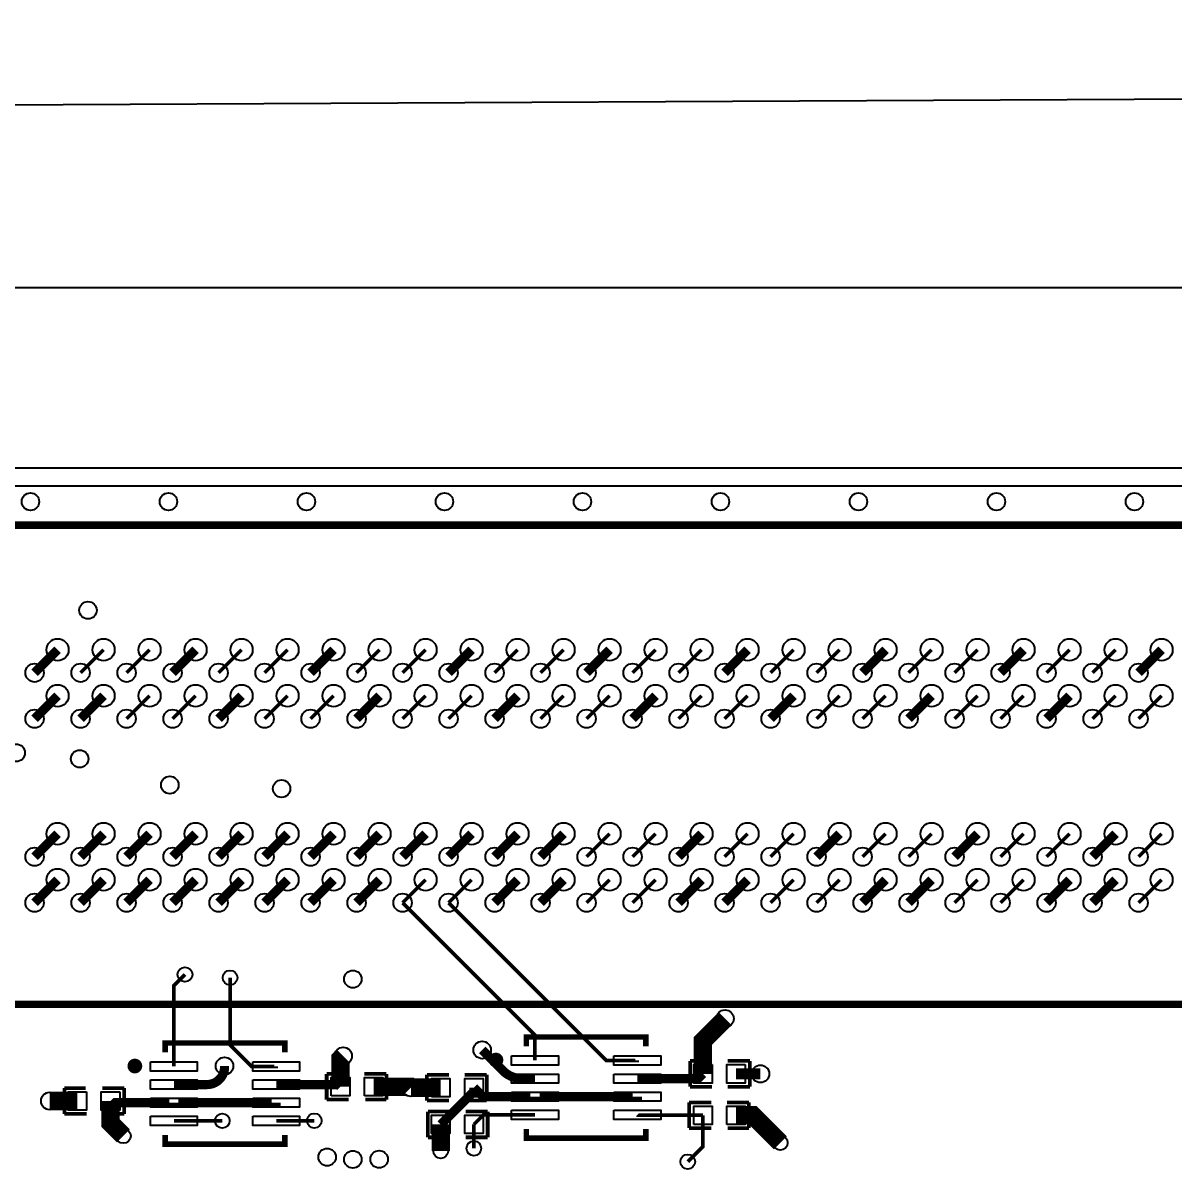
# Model space of a CAD drawing. Extents: x -17 to 168, y 0 to 127.
# Drawn here: x 23.24 to 55.02, y 95.61 to 127.28 of the extents above; entities that cross this region are included whole.
import ezdxf

# ---------------------------------------------------------------- set-up
doc = ezdxf.new("R2010")
doc.units = 0
doc.header["$MEASUREMENT"] = 0
doc.layers.get('Defpoints').update_dxf_attribs({"linetype": 'CONTINUOUS'})
for name, color, linetype in [('BG_OUTLINE', 130, 'CONTINUOUS'), ('ET_TOP', 123, 'CONTINUOUS'), ('PG_SILKSCREEN_TOP', 123, 'CONTINUOUS'), ('PIN_TOP', 4, 'CONTINUOUS'), ('RKI_ALL', 140, 'CONTINUOUS'), ('VC_TOP', 131, 'CONTINUOUS')]:
    doc.layers.add(name, color=color, linetype=linetype)
doc.dimstyles.get("Standard").update_dxf_attribs({"dimtxt": 0.18, "dimasz": 0.18, "dimexe": 0.18, "dimexo": 0.0625, "dimgap": 0.09, "dimtad": 0, "dimtih": 1, "dimtoh": 1, "dimdec": 4, "dimzin": 0, "dimdsep": 46, "dimtxsty": 'STANDARD', "dimcen": 0.09, "dimadec": 0, "dimazin": 0, "dimtfac": 1, "dimtdec": 4, "dimtofl": 0, "dimtmove": 0, "dimatfit": 3, "dimfxl": 1, "dimtolj": 1, "dimtzin": 0, "dimarcsym": 0})

# ---------------------------------------------------------------- blocks, each defined once
blk = doc.blocks.new('*D9')
at = {"layer": 'Defpoints', "color": 0, "linetype": 'Continuous', "transparency": 16777216}
for p in [(160.909, 119.971), (4.064, 110.936), (160.909, 110.936)]:
    blk.add_point(p, dxfattribs=at)
at = {"layer": 'VC_TOP', "color": 0, "linetype": 'Continuous', "lineweight": -2, "transparency": 16777216}
for p, q in [((4.064, 110.998), (4.064, 120.151)), ((160.909, 110.998), (160.909, 120.151)), ((7.064, 119.971), (72.396, 119.971)), ((157.909, 119.971), (92.576, 119.971))]:
    blk.add_line(p, q, dxfattribs=at)
at = {"layer": 'VC_TOP', "color": 0, "linetype": 'Continuous', "transparency": 16777216}
for points in [[(7.064, 120.471), (7.064, 119.471), (4.064, 119.971)], [(157.909, 120.471), (157.909, 119.471), (160.909, 119.971)]]:
    blk.add_solid(points, dxfattribs=at)
at = {"layer": 'VC_TOP', "color": 0, "linetype": 'Continuous', "transparency": 16777216, "insert": (82.486, 119.971), "char_height": 3, "attachment_point": 5}
blk.add_mtext('\\A1;156.85mm', dxfattribs=at)
blk = doc.blocks.new('*D10')
at = {"layer": 'Defpoints', "color": 0, "linetype": 'Continuous', "transparency": 16777216}
for p in [(164.94, 125.71), (165, 113.44), (0, 112.639)]:
    blk.add_point(p, dxfattribs=at)
at = {"layer": 'VC_TOP', "color": 0, "linetype": 'Continuous', "lineweight": -2, "transparency": 16777216}
for p, q in [((164.999, 113.503), (164.939, 125.89)), ((161.94, 125.695), (92.03, 125.356)), ((2.94, 124.924), (72.85, 125.263)), ((0, 112.702), (-0.06, 125.089))]:
    blk.add_line(p, q, dxfattribs=at)
at = {"layer": 'VC_TOP', "color": 0, "linetype": 'Continuous', "transparency": 16777216}
for points in [[(161.938, 126.195), (161.943, 125.195), (164.94, 125.71)], [(2.938, 125.424), (2.943, 124.424), (-0.06, 124.909)]]:
    blk.add_solid(points, dxfattribs=at)
at = {"layer": 'VC_TOP', "color": 0, "linetype": 'Continuous', "transparency": 16777216, "insert": (82.44, 125.31), "char_height": 3, "attachment_point": 5}
blk.add_mtext('\\A1;165.00mm', dxfattribs=at)

msp = doc.modelspace()

# ---------------------------------------------------------------- linework, layer by layer
at = {"layer": 'BG_OUTLINE'}
msp.add_lwpolyline([(2.029968, 114.999795), (163.344352, 114.999795)], dxfattribs=at)
at = {"layer": 'ET_TOP'}
for points, const_width in [([(24.1935, 109.970595), (23.5585, 109.335595)], 0.254), ([(25.4635, 109.970595), (24.8285, 109.335595)], 0.1016), ([(26.7335, 109.970595), (26.0985, 109.335595)], 0.1016), ([(28.0035, 109.970595), (27.3685, 109.335595)], 0.254), ([(29.2735, 109.970595), (28.6385, 109.335595)], 0.1016), ([(30.5435, 109.970595), (29.9085, 109.335595)], 0.1016), ([(31.8135, 109.970595), (31.1785, 109.335595)], 0.254), ([(33.0835, 109.970595), (32.4485, 109.335595)], 0.1016), ([(34.3535, 109.970595), (33.7185, 109.335595)], 0.1016), ([(35.6235, 109.970595), (34.9885, 109.335595)], 0.254), ([(36.8935, 109.970595), (36.2585, 109.335595)], 0.1016), ([(38.1635, 109.970595), (37.5285, 109.335595)], 0.1016), ([(39.4335, 109.970595), (38.7985, 109.335595)], 0.254), ([(40.7035, 109.970595), (40.0685, 109.335595)], 0.1016), ([(41.9735, 109.970595), (41.3385, 109.335595)], 0.1016), ([(43.2435, 109.970595), (42.6085, 109.335595)], 0.254), ([(44.5135, 109.970595), (43.8785, 109.335595)], 0.1016), ([(45.7835, 109.970595), (45.1485, 109.335595)], 0.1016), ([(47.0535, 109.970595), (46.4185, 109.335595)], 0.254), ([(48.3235, 109.970595), (47.6885, 109.335595)], 0.1016), ([(49.5935, 109.970595), (48.9585, 109.335595)], 0.1016), ([(50.8635, 109.970595), (50.2285, 109.335595)], 0.254), ([(52.1335, 109.970595), (51.4985, 109.335595)], 0.1016), ([(53.4035, 109.970595), (52.7685, 109.335595)], 0.1016), ([(54.6735, 109.970595), (54.0385, 109.335595)], 0.254), ([(24.1935, 108.700595), (23.5585, 108.065595)], 0.254), ([(25.4635, 108.700595), (24.8285, 108.065595)], 0.254), ([(26.7335, 108.700595), (26.0985, 108.065595)], 0.1016), ([(28.0035, 108.700595), (27.3685, 108.065595)], 0.1016), ([(29.2735, 108.700595), (28.6385, 108.065595)], 0.254), ([(30.5435, 108.700595), (29.9085, 108.065595)], 0.1016), ([(31.8135, 108.700595), (31.1785, 108.065595)], 0.1016), ([(33.0835, 108.700595), (32.4485, 108.065595)], 0.254), ([(34.3535, 108.700595), (33.7185, 108.065595)], 0.1016), ([(35.6235, 108.700595), (34.9885, 108.065595)], 0.1016), ([(36.8935, 108.700595), (36.2585, 108.065595)], 0.254), ([(38.1635, 108.700595), (37.5285, 108.065595)], 0.1016), ([(39.4335, 108.700595), (38.7985, 108.065595)], 0.1016), ([(40.7035, 108.700595), (40.0685, 108.065595)], 0.254), ([(41.9735, 108.700595), (41.3385, 108.065595)], 0.1016), ([(43.2435, 108.700595), (42.6085, 108.065595)], 0.1016), ([(44.5135, 108.700595), (43.8785, 108.065595)], 0.254), ([(45.7835, 108.700595), (45.1485, 108.065595)], 0.1016), ([(47.0535, 108.700595), (46.4185, 108.065595)], 0.1016), ([(48.3235, 108.700595), (47.6885, 108.065595)], 0.254), ([(49.5935, 108.700595), (48.9585, 108.065595)], 0.1016), ([(50.8635, 108.700595), (50.2285, 108.065595)], 0.1016), ([(52.1335, 108.700595), (51.4985, 108.065595)], 0.254), ([(53.4035, 108.700595), (52.7685, 108.065595)], 0.1016), ([(54.6735, 108.700595), (54.0385, 108.065595)], 0.1016), ([(24.1935, 104.890595), (23.5585, 104.255595)], 0.254), ([(25.4635, 104.890595), (24.8285, 104.255595)], 0.254), ([(26.7335, 104.890595), (26.0985, 104.255595)], 0.254), ([(28.0035, 104.890595), (27.3685, 104.255595)], 0.254), ([(29.2735, 104.890595), (28.6385, 104.255595)], 0.254), ([(30.5435, 104.890595), (29.9085, 104.255595)], 0.254), ([(31.8135, 104.890595), (31.1785, 104.255595)], 0.254), ([(33.0835, 104.890595), (32.4485, 104.255595)], 0.254), ([(34.3535, 104.890595), (33.7185, 104.255595)], 0.254), ([(35.6235, 104.890595), (34.9885, 104.255595)], 0.254), ([(36.8935, 104.890595), (36.2585, 104.255595)], 0.254), ([(38.1635, 104.890595), (37.5285, 104.255595)], 0.254), ([(39.4335, 104.890595), (38.7985, 104.255595)], 0.1016), ([(40.7035, 104.890595), (40.0685, 104.255595)], 0.1016), ([(41.9735, 104.890595), (41.3385, 104.255595)], 0.254), ([(43.2435, 104.890595), (42.6085, 104.255595)], 0.1016), ([(44.5135, 104.890595), (43.8785, 104.255595)], 0.1016), ([(45.7835, 104.890595), (45.1485, 104.255595)], 0.254), ([(47.0535, 104.890595), (46.4185, 104.255595)], 0.1016), ([(48.3235, 104.890595), (47.6885, 104.255595)], 0.1016), ([(49.5935, 104.890595), (48.9585, 104.255595)], 0.254), ([(50.8635, 104.890595), (50.2285, 104.255595)], 0.1016), ([(52.1335, 104.890595), (51.4985, 104.255595)], 0.1016), ([(53.4035, 104.890595), (52.7685, 104.255595)], 0.254), ([(54.6735, 104.890595), (54.0385, 104.255595)], 0.1016), ([(24.1935, 103.620595), (23.5585, 102.985595)], 0.254), ([(25.4635, 103.620595), (24.8285, 102.985595)], 0.254), ([(26.7335, 103.620595), (26.0985, 102.985595)], 0.254), ([(28.0035, 103.620595), (27.3685, 102.985595)], 0.254), ([(29.2735, 103.620595), (28.6385, 102.985595)], 0.254), ([(30.5435, 103.620595), (29.9085, 102.985595)], 0.254), ([(31.8135, 103.620595), (31.1785, 102.985595)], 0.254), ([(33.0835, 103.620595), (32.4485, 102.985595)], 0.254), ([(34.3535, 103.620595), (33.7185, 102.985595)], 0.1016), ([(35.6235, 103.620595), (34.9885, 102.985595)], 0.1016), ([(36.8935, 103.620595), (36.2585, 102.985595)], 0.254), ([(38.1635, 103.620595), (37.5285, 102.985595)], 0.254), ([(39.4335, 103.620595), (38.7985, 102.985595)], 0.1016), ([(40.7035, 103.620595), (40.0685, 102.985595)], 0.1016), ([(41.9735, 103.620595), (41.3385, 102.985595)], 0.254), ([(43.2435, 103.620595), (42.6085, 102.985595)], 0.254), ([(44.5135, 103.620595), (43.8785, 102.985595)], 0.1016), ([(45.7835, 103.620595), (45.1485, 102.985595)], 0.1016), ([(47.0535, 103.620595), (46.4185, 102.985595)], 0.254), ([(48.3235, 103.620595), (47.6885, 102.985595)], 0.254), ([(49.5935, 103.620595), (48.9585, 102.985595)], 0.1016), ([(50.8635, 103.620595), (50.2285, 102.985595)], 0.1016), ([(52.1335, 103.620595), (51.4985, 102.985595)], 0.254), ([(53.4035, 103.620595), (52.7685, 102.985595)], 0.254), ([(54.6735, 103.620595), (54.0385, 102.985595)], 0.1016), ([(37.373306, 98.630283), (37.373306, 99.330789), (33.7185, 102.985595)], 0.1016), ([(40.198294, 98.630283), (40.198294, 98.630207), (39.343813, 98.630207), (34.9885, 102.985595)], 0.1016), ([(27.403806, 98.465183), (27.403806, 100.696801), (27.7114, 101.004395)], 0.1016), ([(28.956, 100.915495), (28.956, 99.061295), (29.552113, 98.465107), (30.228794, 98.465107), (30.228794, 98.465183)], 0.1016), ([(42.0116, 98.261195), (42.0116, 99.175595), (42.6212, 99.785195)], 0.508), ([(32.0802, 98.756495), (32.004, 98.680295), (32.004, 97.905595)], 0.508), ([(40.198294, 98.130106), (41.880511, 98.130106), (42.0116, 98.261195)], 0.254), ([(42.926, 98.261195), (43.5991, 98.261195)], 0.3048), ([(30.228794, 97.965006), (31.944589, 97.965006), (32.004, 97.905595)], 0.254), ([(32.9184, 97.905595), (33.9217, 97.905595), (33.9471, 97.880195)], 0.508), ([(34.7726, 97.880195), (33.9471, 97.880195)], 0.508), ([(35.687, 97.880195), (35.687, 97.778595), (34.7726, 96.864195)], 0.254), ([(37.373306, 97.630285), (37.373306, 97.630209), (35.936911, 97.630209), (35.687, 97.880195)], 0.254), ([(24.7396, 97.511895), (23.9776, 97.511895)], 0.508), ([(25.654, 97.511895), (25.654, 96.902295), (26.0096, 96.546695)], 0.508), ([(27.403806, 97.465185), (27.403806, 97.465109), (25.700711, 97.465109), (25.654, 97.511895)], 0.254), ([(30.228794, 97.465185), (30.228794, 97.465109), (27.403806, 97.465109), (27.403806, 97.465185)], 0.254), ([(40.198294, 97.630285), (40.198294, 97.630209), (37.373306, 97.630209), (37.373306, 97.630285)], 0.254), ([(42.926, 97.118195), (43.3832, 97.118195), (44.1452, 96.356195)], 0.508), ([(27.403806, 96.965008), (28.740887, 96.965008)], 0.1016), ([(31.2801, 96.965795), (31.077687, 96.965795), (31.0769, 96.965008), (30.228794, 96.965008)], 0.1016), ([(34.7726, 96.864195), (34.7726, 96.127595)], 0.508), ([(37.373306, 97.130108), (35.952913, 97.130108), (35.687, 96.864195)], 0.1016), ([(42.0116, 97.118195), (40.210207, 97.118195), (40.198294, 97.130108)], 0.1016), ([(42.0116, 97.118195), (42.0116, 96.254595), (41.5925, 95.835495)], 0.1016), ([(35.687, 96.864195), (35.687, 96.203795)], 0.1016)]:
    msp.add_lwpolyline(points, dxfattribs=dict(at, const_width=const_width))
at = {"layer": 'ET_TOP', "const_width": 0.254}
for points in [[(37.373306, 98.130106), (37.01481, 98.130106, -0.198917), (36.489488, 98.347708), (35.9156, 98.921595)], [(27.403806, 97.965006), (28.316911, 97.965006, 0.414214), (28.8036, 98.451695), (28.8036, 98.477095)]]:
    msp.add_lwpolyline(points, format="xyb", dxfattribs=at)
at = {"layer": 'PG_SILKSCREEN_TOP'}
for points, const_width in [([(75.9968, 113.412295), (75.9968, 100.178895), (19.3802, 100.178895)], 0.2032), ([(19.4056, 113.412295), (75.9968, 113.412295)], 0.2032), ([(30.4673, 98.858095), (30.4673, 99.112095), (27.1653, 99.112095), (27.1653, 98.858095)], 0.1524), ([(40.4368, 99.023195), (40.4368, 99.277195), (37.1348, 99.277195), (37.1348, 99.023195)], 0.1524), ([(41.656, 98.616795), (42.2402, 98.616795)], 0.1016), ([(41.656, 97.905595), (41.656, 98.616795)], 0.1016), ([(43.307, 98.616795), (42.6974, 98.616795)], 0.1016), ([(43.307, 97.905595), (43.307, 98.616795)], 0.1016), ([(31.623, 98.261195), (32.2326, 98.261195)], 0.1016), ([(31.623, 98.261195), (31.623, 97.549995)], 0.1016), ([(32.6644, 98.261195), (33.274, 98.261195)], 0.1016), ([(33.274, 98.261195), (33.274, 97.549995)], 0.1016), ([(34.3916, 98.235795), (34.3916, 97.524595)], 0.1016), ([(34.3916, 98.235795), (35.0012, 98.235795)], 0.1016), ([(35.433, 98.235795), (36.0426, 98.235795)], 0.1016), ([(36.0426, 98.235795), (36.0426, 97.524595)], 0.1016), ([(24.384, 97.156295), (24.384, 97.867495)], 0.1016), ([(24.384, 97.867495), (24.9682, 97.867495)], 0.1016), ([(26.035, 97.867495), (25.4254, 97.867495)], 0.1016), ([(26.035, 97.156295), (26.035, 97.867495)], 0.1016), ([(42.2656, 97.905595), (41.656, 97.905595)], 0.1016), ([(43.307, 97.905595), (42.6974, 97.905595)], 0.1016), ([(31.623, 97.549995), (32.2326, 97.549995)], 0.1016), ([(33.274, 97.549995), (32.6898, 97.549995)], 0.1016), ([(34.3916, 97.524595), (35.0012, 97.524595)], 0.1016), ([(36.0426, 97.524595), (35.4584, 97.524595)], 0.1016), ([(34.417, 96.508595), (34.417, 97.219795)], 0.1016), ([(34.417, 97.219795), (35.0012, 97.219795)], 0.1016), ([(36.068, 97.219795), (35.4584, 97.219795)], 0.1016), ([(36.068, 96.508595), (36.068, 97.219795)], 0.1016), ([(41.6306, 97.473795), (42.2402, 97.473795)], 0.1016), ([(41.6306, 97.473795), (41.6306, 96.762595)], 0.1016), ([(42.672, 97.473795), (43.2816, 97.473795)], 0.1016), ([(43.2816, 97.473795), (43.2816, 96.762595)], 0.1016), ([(24.9936, 97.156295), (24.384, 97.156295)], 0.1016), ([(26.035, 97.156295), (25.4254, 97.156295)], 0.1016), ([(30.4673, 96.572095), (30.4673, 96.318095), (27.1653, 96.318095), (27.1653, 96.572095)], 0.1524), ([(40.4368, 96.737195), (40.4368, 96.483195), (37.1348, 96.483195), (37.1348, 96.737195)], 0.1524), ([(41.6306, 96.762595), (42.2402, 96.762595)], 0.1016), ([(43.2816, 96.762595), (42.6974, 96.762595)], 0.1016), ([(35.0266, 96.508595), (34.417, 96.508595)], 0.1016), ([(36.068, 96.508595), (35.4584, 96.508595)], 0.1016)]:
    msp.add_lwpolyline(points, dxfattribs=dict(at, const_width=const_width))
at = {"layer": 'PG_SILKSCREEN_TOP', "const_width": 0.2032}
for points in [[(36.3982, 98.642195, 1), (36.195, 98.642145, 1)], [(26.4287, 98.477095, 1), (26.2255, 98.477045, 1)]]:
    msp.add_lwpolyline(points, format="xyb", close=True, dxfattribs=at)
at = {"layer": 'PIN_TOP'}
for points in [[(26.756106, 98.592183), (28.051506, 98.592183), (28.051506, 98.338183), (26.756106, 98.338183)], [(29.581094, 98.592183), (30.876494, 98.592183), (30.876494, 98.338183), (29.581094, 98.338183)], [(36.725606, 98.757283), (38.021006, 98.757283), (38.021006, 98.503283), (36.725606, 98.503283)], [(39.550594, 98.757283), (40.845994, 98.757283), (40.845994, 98.503283), (39.550594, 98.503283)], [(42.2656, 98.515195), (42.2656, 98.007195), (41.7576, 98.007195), (41.7576, 98.515195)], [(43.18, 98.515195), (43.18, 98.007195), (42.672, 98.007195), (42.672, 98.515195)], [(36.725606, 98.257106), (38.021006, 98.257106), (38.021006, 98.003106), (36.725606, 98.003106)], [(39.550594, 98.257106), (40.845994, 98.257106), (40.845994, 98.003106), (39.550594, 98.003106)], [(26.756106, 98.092006), (28.051506, 98.092006), (28.051506, 97.838006), (26.756106, 97.838006)], [(29.581094, 98.092006), (30.876494, 98.092006), (30.876494, 97.838006), (29.581094, 97.838006)], [(31.75, 97.651595), (31.75, 98.159595), (32.258, 98.159595), (32.258, 97.651595)], [(32.6644, 97.651595), (32.6644, 98.159595), (33.1724, 98.159595), (33.1724, 97.651595)], [(34.5186, 97.626195), (34.5186, 98.134195), (35.0266, 98.134195), (35.0266, 97.626195)], [(35.433, 97.626195), (35.433, 98.134195), (35.941, 98.134195), (35.941, 97.626195)], [(24.9936, 97.765895), (24.9936, 97.257895), (24.4856, 97.257895), (24.4856, 97.765895)], [(25.908, 97.765895), (25.908, 97.257895), (25.4, 97.257895), (25.4, 97.765895)], [(26.756106, 97.592185), (28.051506, 97.592185), (28.051506, 97.338185), (26.756106, 97.338185)], [(29.581094, 97.592185), (30.876494, 97.592185), (30.876494, 97.338185), (29.581094, 97.338185)], [(36.725606, 97.757285), (38.021006, 97.757285), (38.021006, 97.503285), (36.725606, 97.503285)], [(39.550594, 97.757285), (40.845994, 97.757285), (40.845994, 97.503285), (39.550594, 97.503285)], [(36.725606, 97.257108), (38.021006, 97.257108), (38.021006, 97.003108), (36.725606, 97.003108)], [(39.550594, 97.257108), (40.845994, 97.257108), (40.845994, 97.003108), (39.550594, 97.003108)], [(41.7576, 96.864195), (41.7576, 97.372195), (42.2656, 97.372195), (42.2656, 96.864195)], [(42.672, 96.864195), (42.672, 97.372195), (43.18, 97.372195), (43.18, 96.864195)], [(26.756106, 97.092008), (28.051506, 97.092008), (28.051506, 96.838008), (26.756106, 96.838008)], [(29.581094, 97.092008), (30.876494, 97.092008), (30.876494, 96.838008), (29.581094, 96.838008)], [(35.0266, 97.118195), (35.0266, 96.610195), (34.5186, 96.610195), (34.5186, 97.118195)], [(35.941, 97.118195), (35.941, 96.610195), (35.433, 96.610195), (35.433, 97.118195)]]:
    msp.add_lwpolyline(points, close=True, dxfattribs=at)
for centre in [(24.1935, 109.970595), (25.4635, 109.970595), (26.7335, 109.970595), (28.0035, 109.970595), (29.2735, 109.970595), (30.5435, 109.970595), (31.8135, 109.970595), (33.0835, 109.970595), (34.3535, 109.970595), (35.6235, 109.970595), (36.8935, 109.970595), (38.1635, 109.970595), (39.4335, 109.970595), (40.7035, 109.970595), (41.9735, 109.970595), (43.2435, 109.970595), (44.5135, 109.970595), (45.7835, 109.970595), (47.0535, 109.970595), (48.3235, 109.970595), (49.5935, 109.970595), (50.8635, 109.970595), (52.1335, 109.970595), (53.4035, 109.970595), (54.6735, 109.970595), (24.1935, 108.700595), (25.4635, 108.700595), (26.7335, 108.700595), (28.0035, 108.700595), (29.2735, 108.700595), (30.5435, 108.700595), (31.8135, 108.700595), (33.0835, 108.700595), (34.3535, 108.700595), (35.6235, 108.700595), (36.8935, 108.700595), (38.1635, 108.700595), (39.4335, 108.700595), (40.7035, 108.700595), (41.9735, 108.700595), (43.2435, 108.700595), (44.5135, 108.700595), (45.7835, 108.700595), (47.0535, 108.700595), (48.3235, 108.700595), (49.5935, 108.700595), (50.8635, 108.700595), (52.1335, 108.700595), (53.4035, 108.700595), (54.6735, 108.700595), (24.1935, 104.890595), (25.4635, 104.890595), (26.7335, 104.890595), (28.0035, 104.890595), (29.2735, 104.890595), (30.5435, 104.890595), (31.8135, 104.890595), (33.0835, 104.890595), (34.3535, 104.890595), (35.6235, 104.890595), (36.8935, 104.890595), (38.1635, 104.890595), (39.4335, 104.890595), (40.7035, 104.890595), (41.9735, 104.890595), (43.2435, 104.890595), (44.5135, 104.890595), (45.7835, 104.890595), (47.0535, 104.890595), (48.3235, 104.890595), (49.5935, 104.890595), (50.8635, 104.890595), (52.1335, 104.890595), (53.4035, 104.890595), (54.6735, 104.890595), (24.1935, 103.620595), (25.4635, 103.620595), (26.7335, 103.620595), (28.0035, 103.620595), (29.2735, 103.620595), (30.5435, 103.620595), (31.8135, 103.620595), (33.0835, 103.620595), (34.3535, 103.620595), (35.6235, 103.620595), (36.8935, 103.620595), (38.1635, 103.620595), (39.4335, 103.620595), (40.7035, 103.620595), (41.9735, 103.620595), (43.2435, 103.620595), (44.5135, 103.620595), (45.7835, 103.620595), (47.0535, 103.620595), (48.3235, 103.620595), (49.5935, 103.620595), (50.8635, 103.620595), (52.1335, 103.620595), (53.4035, 103.620595), (54.6735, 103.620595)]:
    msp.add_circle(centre, 0.3048, dxfattribs=at)
at = {"layer": 'RKI_ALL'}
msp.add_lwpolyline([(1.538478, 0.508), (163.357001, 0.508, 0.409108), (164.491695, 1.662684), (164.491695, 113.370131, 0.402936), (163.32581, 114.491795), (2.225802, 114.491795, 0.392301), (0.508, 112.639348), (0.508, 1.476756, 0.396248)], format="xyb", close=True, dxfattribs=at)
at = {"layer": 'VC_TOP'}
for centre, radius in [((23.4442, 114.059995), 0.2413), ((27.2542, 114.059995), 0.2413), ((31.0642, 114.059995), 0.2413), ((34.8742, 114.059995), 0.2413), ((38.6842, 114.059995), 0.2413), ((42.4942, 114.059995), 0.2413), ((46.3042, 114.059995), 0.2413), ((50.1142, 114.059995), 0.2413), ((53.9242, 114.059995), 0.2413), ((25.0317, 111.062795), 0.2413), ((23.5585, 109.335595), 0.254), ((24.8285, 109.335595), 0.254), ((26.0985, 109.335595), 0.254), ((27.3685, 109.335595), 0.254), ((28.6385, 109.335595), 0.254), ((29.9085, 109.335595), 0.254), ((31.1785, 109.335595), 0.254), ((32.4485, 109.335595), 0.254), ((33.7185, 109.335595), 0.254), ((34.9885, 109.335595), 0.254), ((36.2585, 109.335595), 0.254), ((37.5285, 109.335595), 0.254), ((38.7985, 109.335595), 0.254), ((40.0685, 109.335595), 0.254), ((41.3385, 109.335595), 0.254), ((42.6085, 109.335595), 0.254), ((43.8785, 109.335595), 0.254), ((45.1485, 109.335595), 0.254), ((46.4185, 109.335595), 0.254), ((47.6885, 109.335595), 0.254), ((48.9585, 109.335595), 0.254), ((50.2285, 109.335595), 0.254), ((51.4985, 109.335595), 0.254), ((52.7685, 109.335595), 0.254), ((54.0385, 109.335595), 0.254), ((23.5585, 108.065595), 0.254), ((24.8285, 108.065595), 0.254), ((26.0985, 108.065595), 0.254), ((27.3685, 108.065595), 0.254), ((28.6385, 108.065595), 0.254), ((29.9085, 108.065595), 0.254), ((31.1785, 108.065595), 0.254), ((32.4485, 108.065595), 0.254), ((33.7185, 108.065595), 0.254), ((34.9885, 108.065595), 0.254), ((36.2585, 108.065595), 0.254), ((37.5285, 108.065595), 0.254), ((38.7985, 108.065595), 0.254), ((40.0685, 108.065595), 0.254), ((41.3385, 108.065595), 0.254), ((42.6085, 108.065595), 0.254), ((43.8785, 108.065595), 0.254), ((45.1485, 108.065595), 0.254), ((46.4185, 108.065595), 0.254), ((47.6885, 108.065595), 0.254), ((48.9585, 108.065595), 0.254), ((50.2285, 108.065595), 0.254), ((51.4985, 108.065595), 0.254), ((52.7685, 108.065595), 0.254), ((54.0385, 108.065595), 0.254), ((23.0505, 107.125795), 0.2413), ((24.8031, 106.960695), 0.2413), ((27.2923, 106.236795), 0.2413), ((30.3784, 106.135195), 0.2413), ((23.5585, 104.255595), 0.254), ((24.8285, 104.255595), 0.254), ((26.0985, 104.255595), 0.254), ((27.3685, 104.255595), 0.254), ((28.6385, 104.255595), 0.254), ((29.9085, 104.255595), 0.254), ((31.1785, 104.255595), 0.254), ((32.4485, 104.255595), 0.254), ((33.7185, 104.255595), 0.254), ((34.9885, 104.255595), 0.254), ((36.2585, 104.255595), 0.254), ((37.5285, 104.255595), 0.254), ((38.7985, 104.255595), 0.254), ((40.0685, 104.255595), 0.254), ((41.3385, 104.255595), 0.254), ((42.6085, 104.255595), 0.254), ((43.8785, 104.255595), 0.254), ((45.1485, 104.255595), 0.254), ((46.4185, 104.255595), 0.254), ((47.6885, 104.255595), 0.254), ((48.9585, 104.255595), 0.254), ((50.2285, 104.255595), 0.254), ((51.4985, 104.255595), 0.254), ((52.7685, 104.255595), 0.254), ((54.0385, 104.255595), 0.254), ((23.5585, 102.985595), 0.254), ((24.8285, 102.985595), 0.254), ((26.0985, 102.985595), 0.254), ((27.3685, 102.985595), 0.254), ((28.6385, 102.985595), 0.254), ((29.9085, 102.985595), 0.254), ((31.1785, 102.985595), 0.254), ((32.4485, 102.985595), 0.254), ((33.7185, 102.985595), 0.254), ((34.9885, 102.985595), 0.254), ((36.2585, 102.985595), 0.254), ((37.5285, 102.985595), 0.254), ((38.7985, 102.985595), 0.254), ((40.0685, 102.985595), 0.254), ((41.3385, 102.985595), 0.254), ((42.6085, 102.985595), 0.254), ((43.8785, 102.985595), 0.254), ((45.1485, 102.985595), 0.254), ((46.4185, 102.985595), 0.254), ((47.6885, 102.985595), 0.254), ((48.9585, 102.985595), 0.254), ((50.2285, 102.985595), 0.254), ((51.4985, 102.985595), 0.254), ((52.7685, 102.985595), 0.254), ((54.0385, 102.985595), 0.254), ((27.7114, 101.004395), 0.2032), ((28.956, 100.915495), 0.2032), ((32.3469, 100.877395), 0.2413), ((42.6212, 99.785195), 0.2413), ((35.9156, 98.921595), 0.2413), ((32.0802, 98.756495), 0.2413), ((28.8036, 98.477095), 0.2413), ((43.5991, 98.261195), 0.2413), ((33.9471, 97.880195), 0.2413), ((23.9776, 97.511895), 0.2413), ((28.740887, 96.965008), 0.2032), ((31.2801, 96.965795), 0.2032), ((26.0096, 96.546695), 0.2032), ((34.7726, 96.127595), 0.2032), ((35.687, 96.203795), 0.2032), ((44.1452, 96.356195), 0.2032), ((31.6357, 95.962495), 0.2413), ((32.3469, 95.898995), 0.2413), ((33.071816, 95.903542), 0.2413), ((41.5925, 95.835495), 0.2032)]:
    msp.add_circle(centre, radius, dxfattribs=at)

# ---------------------------------------------------------------- dimensions: what is measured, and where the dimension line sits
at = {"layer": 'VC_TOP', "linetype": 'Continuous'}
dim = msp.add_aligned_dim(p1=(0, 112.639348), p2=(164.999695, 113.44021), distance=12.269916, dimstyle='Standard', override={"dimtxt": 3, "dimasz": 3, "dimdec": 2, "dimpost": 'mm'}, dxfattribs=at)
dim.commit()
dim.dimension.update_dxf_attribs({"geometry": '*D10', "text_midpoint": (82.440293, 125.30955)})
dim = msp.add_linear_dim(base=(160.909, 119.9713490821), p1=(4.064, 110.935795), p2=(160.909, 110.935795), dimstyle='Standard', override={"dimtxt": 3, "dimasz": 3, "dimdec": 2, "dimpost": 'mm'}, dxfattribs=at)
dim.commit()
dim.dimension.update_dxf_attribs({"geometry": '*D9', "text_midpoint": (82.4865, 119.9713490821)})

doc.saveas('drawing.dxf')
